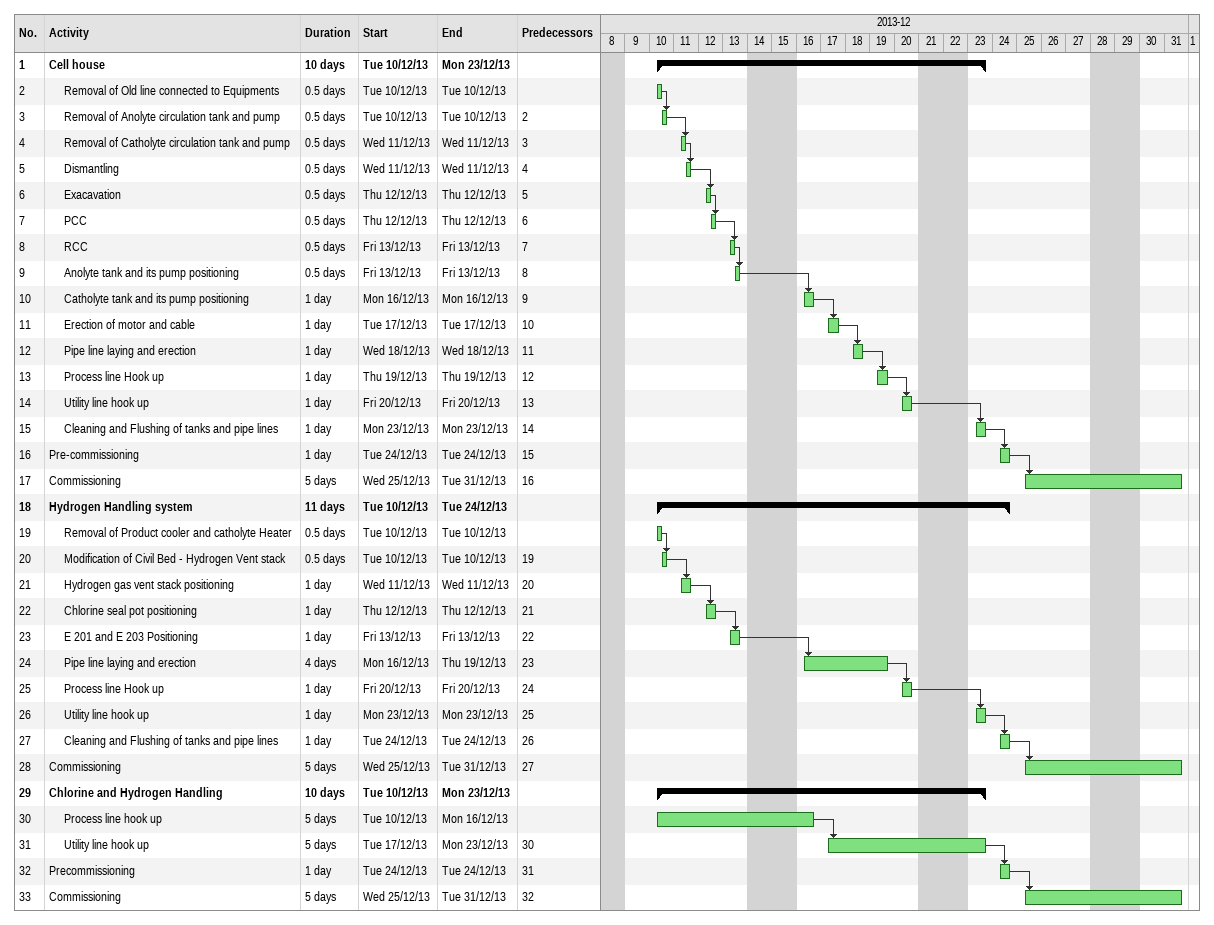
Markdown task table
| ID | Level | Task | Duration | Start | Finish | Predecessors |
|---|---|---|---|---|---|---|
| 1 | 1 | **Cell house** | 10d | 2013-12-10 | 2013-12-23 |  |
| 2 | 2 | Removal of Old line connected to Equipments | 0.5d | 2013-12-10 | 2013-12-10 |  |
| 3 | 2 | Removal of Anolyte circulation tank and pump | 0.5d | 2013-12-10 | 2013-12-10 | 2 |
| 4 | 2 | Removal of Catholyte circulation tank and pump | 0.5d | 2013-12-11 | 2013-12-11 | 3 |
| 5 | 2 | Dismantling | 0.5d | 2013-12-11 | 2013-12-11 | 4 |
| 6 | 2 | Exacavation | 0.5d | 2013-12-12 | 2013-12-12 | 5 |
| 7 | 2 | PCC | 0.5d | 2013-12-12 | 2013-12-12 | 6 |
| 8 | 2 | RCC | 0.5d | 2013-12-13 | 2013-12-13 | 7 |
| 9 | 2 | Anolyte tank and its pump positioning | 0.5d | 2013-12-13 | 2013-12-13 | 8 |
| 10 | 2 | Catholyte tank and its pump positioning | 1d | 2013-12-16 | 2013-12-16 | 9 |
| 11 | 2 | Erection of motor and cable | 1d | 2013-12-17 | 2013-12-17 | 10 |
| 12 | 2 | Pipe line laying and erection | 1d | 2013-12-18 | 2013-12-18 | 11 |
| 13 | 2 | Process line Hook up | 1d | 2013-12-19 | 2013-12-19 | 12 |
| 14 | 2 | Utility line hook up | 1d | 2013-12-20 | 2013-12-20 | 13 |
| 15 | 2 | Cleaning and Flushing of tanks and pipe lines | 1d | 2013-12-23 | 2013-12-23 | 14 |
| 16 | 1 | Pre-commissioning | 1d | 2013-12-24 | 2013-12-24 | 15 |
| 17 | 1 | Commissioning | 5d | 2013-12-25 | 2013-12-31 | 16 |
| 18 | 1 | **Hydrogen Handling system** | 11d | 2013-12-10 | 2013-12-24 |  |
| 19 | 2 | Removal of Product cooler and catholyte Heater | 0.5d | 2013-12-10 | 2013-12-10 |  |
| 20 | 2 | Modification of Civil Bed - Hydrogen Vent stack | 0.5d | 2013-12-10 | 2013-12-10 | 19 |
| 21 | 2 | Hydrogen gas vent stack positioning | 1d | 2013-12-11 | 2013-12-11 | 20 |
| 22 | 2 | Chlorine seal pot positioning | 1d | 2013-12-12 | 2013-12-12 | 21 |
| 23 | 2 | E 201 and E 203 Positioning | 1d | 2013-12-13 | 2013-12-13 | 22 |
| 24 | 2 | Pipe line laying and erection | 4d | 2013-12-16 | 2013-12-19 | 23 |
| 25 | 2 | Process line Hook up | 1d | 2013-12-20 | 2013-12-20 | 24 |
| 26 | 2 | Utility line hook up | 1d | 2013-12-23 | 2013-12-23 | 25 |
| 27 | 2 | Cleaning and Flushing of tanks and pipe lines | 1d | 2013-12-24 | 2013-12-24 | 26 |
| 28 | 1 | Commissioning | 5d | 2013-12-25 | 2013-12-31 | 27 |
| 29 | 1 | **Chlorine and Hydrogen Handling** | 10d | 2013-12-10 | 2013-12-23 |  |
| 30 | 2 | Process line hook up | 5d | 2013-12-10 | 2013-12-16 |  |
| 31 | 2 | Utility line hook up | 5d | 2013-12-17 | 2013-12-23 | 30 |
| 32 | 1 | Precommissioning | 1d | 2013-12-24 | 2013-12-24 | 31 |
| 33 | 1 | Commissioning | 5d | 2013-12-25 | 2013-12-31 | 32 |
